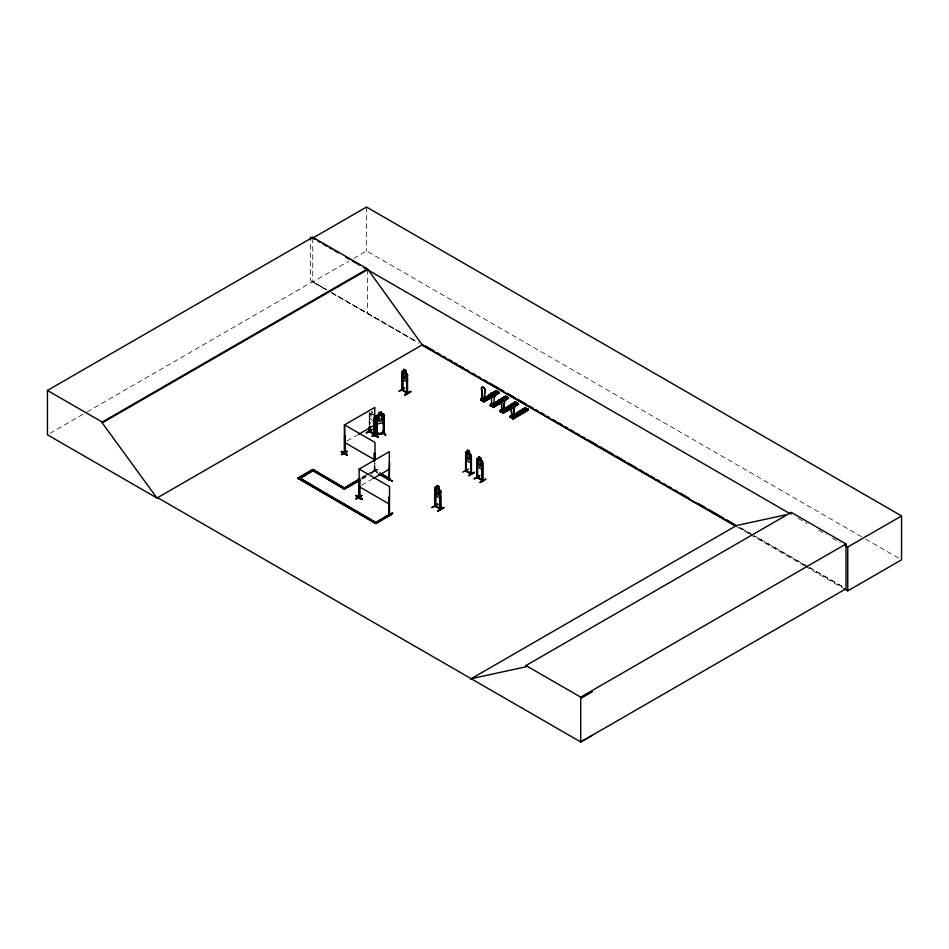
<?xml version="1.0" encoding="UTF-8"?>
<svg xmlns="http://www.w3.org/2000/svg" width="949" height="949" viewBox="0 0 949 949"><rect width="100%" height="100%" fill="white"/><g stroke="black" fill="none" stroke-linecap="round" stroke-linejoin="round"><path stroke-width="0.71" stroke-dasharray="4.75 3.56" d="M374.214 469.802L375.069 470.028L374.214 469.98M374.796 463.088L374.808 470.811L374.203 470.467L375.069 470.668L374.997 462.97M372.127 472.044L377.821 468.759L372.162 472.092M378.093 469.233L372.127 472.4L377.868 469.091M50.012 433.325L85.873 412.613M87.154 411.878L312.743 281.628L326.753 289.718M312.743 238.104L312.743 281.995L348.615 261.295M353.728 258.33L366.539 250.939L864.337 538.344M369.92 414.084C368.449 412.72 371.166 422.863 369.92 424.333M369.766 420.929L369.244 418.402L369.766 420.929L374.167 423.325M346.943 441.048L357.085 435.2M361.035 477.881L364.831 475.686M366.1 474.963L374.808 469.933L378.615 472.127M362.304 477.703L368.639 474.049M369.908 473.314L374.808 470.479L377.346 471.938M362.138 478.521L365.946 476.327M371.012 473.409L374.808 471.214L371.012 473.954M362.138 479.079L365.946 476.884M361.522 485.259L371.664 479.399M374.997 470.633L374.214 470.443L374.274 462.792M374.76 470.775L375.069 470.028M374.487 470.324L374.475 462.673M326.563 289.825L310.596 280.643L310.596 241.473M331.676 292.767L415.899 341.201L331.853 292.66M753.067 535.094L739.034 527.015L753.031 535.106M807.943 566.648L754.348 535.817L807.801 566.731M809.212 567.372L843.673 587.194M865.63 539.079L901.55 559.827M798.239 518.403L807.125 523.528M818.548 530.123L826.176 534.524M832.522 538.19L840.138 542.591M809.07 567.455L843.459 587.312M312.743 281.995L326.753 290.086M331.853 293.027L418.877 343.265M737.326 527.122L748.88 533.801M750.173 534.536L804.1 565.675M805.381 566.423L842.617 587.917M372.554 412.091L371.427 411.451L372.554 412.815M372.862 414.072L370.181 413.242L370.181 417.275L371.118 419.541L372.862 420.549M372.862 414.796L371.118 413.788L371.118 417.821L372.862 418.829M377.5 472.768L373.704 470.574L377.5 473.314M369.73 414.203L369.73 424.44M369.303 412.673L369.41 424.037M369.244 412.613L369.208 424.144M367.512 269.718L367.512 313.609M366.539 207.048L366.539 250.939"/><path stroke-width="1.42" d="M484.381 400.11L484.773 391.866A2.693 1.566 59.5 0 0 484.773 388.77A2.693 1.566 59.5 0 0 482.056 387.228A2.693 1.566 59.5 0 0 482.056 390.336L482.495 399.256L483.385 398.627L481.843 398.924M493.765 405.662L494.275 397.358A2.693 1.566 59.5 0 0 494.275 394.25A2.693 1.566 59.5 0 0 491.558 392.72A2.693 1.566 59.5 0 0 491.558 395.816L491.618 404.594L492.887 404.179M502.009 409.731L501.452 410.075L503.658 411.38L504.18 403.076A2.693 1.566 59.5 0 0 504.18 399.968A2.693 1.566 59.5 0 0 501.463 398.438A2.693 1.566 59.5 0 0 501.463 401.534L501.914 410.407L502.756 409.944M503.777 411.308L504.18 403.076M513.563 417.097L513.955 408.853A2.693 1.566 59.5 0 0 513.955 405.757A2.693 1.566 59.5 0 0 511.238 404.215A2.693 1.566 59.5 0 0 511.238 407.323C509.601 412.056 514.69 417.631 510.171 415.733L510.574 417.382L524.394 409.007M513.682 417.026L514.073 408.782A2.693 1.566 59.5 0 0 514.073 405.686L518.427 403.776L515.532 401.925C509.874 403.289 522.484 406.575 513.99 402.839M491.558 404.44C493.053 403.337 492.745 404.796 491.784 404.12M482.519 399.209L482.377 398.592L482.602 399.185M491.748 404.191C492.733 403.669 493.112 406.741 491.511 405.697L491.511 403.776L492.839 403.989M510.443 405.769L500.669 411.676L500.277 410.015L501.831 409.102L500.503 411.059L502.934 412.424L504.488 410.597L504.714 411.866L501.618 410.395L502.045 409.861L502.151 411.985L501.416 411.415C500.906 408.023 502.424 410.656 501.807 410.502M502.614 409.47L501.618 410.395M502.389 410.004L502.08 409.719M512.223 415.176L511.475 416.089L514.607 417.584L514.607 416.445L514.382 417.228L511.179 415.282L511.179 417.204L511.309 415.211L512.685 415.543M499.921 400.419L501.558 400.466M383.823 433.183L376.433 434.796L377.156 434.203M383.088 433.385L383.811 432.578M383.182 432.708L377.085 434.001M482.306 399.256L485.307 400.668L485.081 399.399L483.527 401.225L481.096 399.849L481.096 398.936L483.077 398.295M341.272 451.819C343.882 449.779 353.467 460.443 341.296 451.76M341.545 451.321L347.31 454.547M356.124 495.532C369.493 501.44 356.16 499.02 356.16 495.473M361.842 499.079L356.077 495.841L361.901 499.115M490.716 405.923L490.372 404.298L491.926 403.384L490.597 405.342L493.029 406.718L493.029 405.804L494.809 405.009L494.809 406.16L491.38 403.859L491.38 405.781M501.724 409.861L501.345 401.605M511.499 415.615L512.057 417.702L511.357 407.251A2.693 1.566 59.5 0 1 511.357 404.144A2.693 1.566 59.5 0 1 514.073 405.686M511.819 416.16L512.59 415.294L512.128 415.887M407.501 380.276L406.86 382.056L407.501 380.193M439.956 498.083L440.585 490.597M440.644 496.327L440.004 498.189L435.603 495.651L435.093 493.136M471.202 461.06L470.562 462.922L471.262 461.107M482.661 467.691L481.962 469.506L477.572 466.967L476.991 458.699L477.644 458.225L481.914 460.834L480.728 460.087L480.787 457.881L481.606 465.413L480.668 466.6L478.925 465.591L477.988 463.326L477.988 459.292L478.925 459.114L478.865 456.837L480.728 457.916L478.925 456.801L478.925 459.114L477.584 458.26M482.827 398.971L482.009 398.295L481.878 400.288L481.878 398.366L485.081 400.312L485.081 399.399M374.914 432.673L377.927 437.192L372.186 433.918M374.962 432.376L377.738 436.991M377.738 436.742L372.115 433.646L377.844 437.275M372.055 429.636L366.361 432.898M432.21 507.632L437.952 504.085L431.961 507.525M437.904 504.358L432.246 507.371M474.156 478.972L479.862 475.686M361.783 495.592L356.124 498.877M375.08 435.698L374.25 435.959L374.819 407.394L344.416 424.95L344.309 453.207L344.416 452.471L345.163 452.792M344.582 435.544L344.784 453.515L345.199 452.341M358.9 497.395L359.505 479.53M388.995 513.895L389.173 513.931M374.416 433.788L374.855 434.725M375.057 434.606L369.41 431.344L369.41 426.955M402.637 372.684L402.696 390.276L402.056 389.268M402.708 390.241L402.637 375.602M402.234 389.304L401.913 390.122L401.89 371.237L402.554 370.774L407.501 374.475L407.56 393.313L407.382 392.637M434.998 506.149L440.894 509.269L440.312 508.961M435.828 505.77L434.998 505.509L435.638 505.876M435.259 488.521L435.638 506.517L435.769 493.207M440.265 508.51L435.2 506.042L440.917 509.305L440.324 491.44L440.122 509.186L440.324 497.3M470.882 460.562L470.633 473.883L470.87 473.053M470.633 473.243L466.184 470.799L470.965 473.112M477.738 477.027C475.757 476.469 478.984 477.205 477.489 477.81L477.217 459.838L477.596 477.833M477.05 476.92L477.015 477.572L477.05 458.664M482.116 479.838C489.47 484.488 467.904 470.253 482.578 480.763L482.602 461.878L481.938 460.775L482.661 461.89M374.452 435.425L375.092 435.081L374.452 436.066L374.475 416.718L375.021 435.757M359.754 496.588L358.9 496.754L359.541 497.11M389.434 515.01L389.565 486.635L359.161 469.079L359.125 497.537L359.695 497.264M358.983 469.162L389.398 451.605L389.066 480.289L389.659 479.269L389.137 479.636M384.001 433.408L376.492 434.974L376.623 434.31L383.182 432.898M519.815 412.424C520.432 409.588 522.448 413.966 519.815 412.246M384.06 420.336L383.206 422.661L377.37 423.895L376.575 416.065L377.37 415.128L383.182 413.954L384.025 414.488L383.894 433.444L383.847 415.674L383.171 415.816L383.36 433.527M376.611 416.113L377.394 415.176M492.543 403.811L492.578 404.321M344.985 452.199C343.657 452.97 346.053 453.005 344.392 452.649M374.345 435.864L374.309 418.367L375.021 418.177L374.309 418.367M389.565 479.352L388.829 479.518L389.659 479.269M345.128 453.064L344.582 424.879L374.997 442.436L374.997 460.146M490.657 395.425L492.068 395.318M492.068 395.496L490.514 395.33M500.004 400.478L501.416 400.359M501.57 400.798L499.921 400.692L490.526 405.816L505.864 396.824M519.803 411.902L521.357 411.902M521.369 412.234L519.957 412.352M435.093 487.335L435.093 506.244L435.033 487.371L435.686 486.908L440.704 490.574L440.704 509.447L440.312 508.32M480.858 400.075L480.87 398.817L482.424 397.892M496.137 390.727L499.055 392.72L483.349 401.629L499.02 392.352L496.137 390.727C490.467 392.091 503.077 395.365 494.583 391.64M483.753 401.7L491.546 397.441L483.966 401.973L480.87 399.956L481.641 400.668L491.048 394.559L492.057 394.796M496.885 391.664L496.137 390.952L480.633 400.098M499.02 392.352L498.308 392.447M498.806 392.708L494.156 395.97M490.206 405.638L493.255 407.074L493.255 405.923L494.809 405.009M508.557 398.2L507.964 397.738L492.543 406.943M492.697 406.753L493.468 407.465L501.119 402.945M508.308 398.189L504.868 400.668M500.277 411.154L503.385 413.171L518.652 404.155L515.532 402.151L500.052 411.32L515.532 401.925M500.111 411.356L500.858 411.629M500.598 411.617L509.957 406.611L510.93 406.943M516.28 402.862L512.436 405.081L516.327 402.851L515.532 402.151M518.617 404.167L503.184 412.934L502.365 412.601L511.499 407.204M517.869 403.455L515.165 405.152M510.194 417.026L513.279 418.877M525.283 408.058L528.356 409.636L512.519 418.331M524.951 409.316L510.503 417.335L526.221 408.568M528.51 409.873L513.207 418.865L528.557 409.873L527.763 409.173L512.27 418.319L512.84 418.651M512.899 418.687L528.32 409.268M509.933 417.014L525.438 407.868L528.119 409.648M482.246 399.221L482.056 390.336M481.938 390.407A2.693 1.566 59.5 0 1 481.938 387.299A2.693 1.566 59.5 0 1 484.654 388.841A2.693 1.566 59.5 0 1 484.654 391.937L484.263 400.17L482.258 398.924M489.067 394.891C497.525 398.865 484.903 394.855 490.621 394.203M493.551 392.245L496.434 394.108L493.551 392.245L491.997 393.396M490.004 395.092L481.451 400.431M492.472 393.562L495.093 392.091M481.202 400.419L496.695 391.379M483.219 401.415L485.307 399.529M491.558 395.816L491.44 395.887A2.693 1.566 59.5 0 1 491.44 392.791A2.693 1.566 59.5 0 1 494.156 394.321A2.693 1.566 59.5 0 1 494.156 397.429L494.275 397.358M498.462 392.257L482.97 401.403L498.842 392.756M483.409 401.652L499.032 392.566M494.097 395.935L499.21 392.957M498.569 400.371C507.027 404.357 494.405 400.336 500.123 399.683M501.499 398.877L503.053 397.738L505.936 399.588L503.053 397.738M504.085 397.121C512.579 400.858 499.981 397.584 505.639 396.207L508.522 398.07L505.639 396.433L490.135 405.579M494.026 403.384L505.639 396.207M503.682 398.402L506.232 396.896M500.064 400.893L490.704 405.899L506.197 396.753L505.461 396.623M503.812 398.616L506.422 397.145M508.522 397.833L492.851 407.109L493.444 407.453M493.029 407.204L508.534 398.058M508.474 406.089C516.932 410.063 504.299 406.053 510.016 405.401M512.958 403.444L515.829 405.306L512.958 403.444L511.404 404.594M500.42 411.522L509.328 406.267M511.879 404.772L516.126 402.613L512.128 404.915M500.479 411.558L516.102 402.471M509.898 406.587L501.013 411.866M518.427 403.776L502.946 412.945L503.16 411.641L504.714 410.727M502.934 412.424L511.535 407.358M502.78 412.862L511.736 407.596M514.204 406.065L518.415 403.55M514.382 416.314L512.828 418.141L510.396 416.765L511.95 414.938M518.368 411.807C526.861 415.532 514.263 412.257 519.922 410.893L522.804 412.744L519.922 410.893M521.298 410.075C529.791 413.811 517.193 410.537 522.852 409.161L525.734 411.024L522.852 409.161M523.884 408.556C532.377 412.281 519.767 409.007 525.438 407.643M528.332 409.482L512.709 418.58L514.607 416.445M512.27 418.319L527.763 409.173M341.593 454.785L347.263 451.107L341.593 454.417M374.274 461.38L374.475 452.803L374.796 460.265M359.695 479.648L359.161 479.755M389.304 479.85L389.6 462.388M387.002 478.035L392.423 481.119M356.172 498.984L361.83 495.307L356.172 498.628M388.888 514.738L389.054 497.015L389.256 514.987M389.173 514.572L388.793 514.014M386.694 516.612L392.447 513.302M386.729 516.28L392.4 512.994M387.916 515.948L392.4 513.231M388.153 516.137L392.684 513.468L392.364 512.934M157.676 497.715L157.06 498.083L47.45 434.796L47.45 390.454L312.743 237.286L367.512 268.899L422.281 344.867L735.855 525.912M312.743 237.286L312.743 238.104L366.539 207.048L901.55 515.936L901.55 559.827L847.754 590.883L843.91 588.653M47.45 390.454L102.219 422.068L367.512 268.899M592.318 735.333L580.705 741.952L157.605 497.679L156.976 498.035L102.219 422.886L367.512 269.718M156.976 498.035L422.898 344.511M405.567 370.501L406.504 373.93L406.504 377.951L405.567 379.149L403.823 378.141L402.886 375.863L403.823 369.351L405.697 370.43L405.697 372.589M405.626 370.466L403.764 369.386M406.836 373.325L407.501 374.475M401.89 377.038L402.471 379.517L406.919 382.02M407.228 392.862L407.18 375.306L407.275 392.886M407.702 375.602L406.991 375.424M402.471 379.517L402.02 377.026M407.014 392.388L401.913 390.051L407.501 393.277M402.696 389.636L401.949 389.47M402.495 389.932L407.56 392.672M405.116 395.045C422.969 384.867 392.696 401.937 410.549 391.296M404.855 394.582L410.561 391.581M374.997 417.014L374.286 416.836M358.354 434.464L374.819 424.95M366.397 433.017L372.103 429.363L366.397 432.649M369.73 425.911L369.79 431.795L369.92 427.252M374.808 523.148L390.015 513.824L391.13 514.465L375.923 523.789L297.678 478.071L312.885 469.292L344.404 488.035M297.678 478.616L312.885 469.838L343.135 487.3M377.856 432.981L372.103 436.303M372.138 435.971L377.844 432.708M359.766 478.616L343.289 488.676L359.766 479.162M359.612 480.538L344.404 489.316L312.885 470.574L344.404 488.771L359.612 479.992M372.921 478.676L389.398 469.162M390.015 479.257L380.039 474.227M467.513 452.376L467.513 450.217L469.387 451.297L469.328 453.503L470.574 454.215L466.208 451.771M466.113 471.262L465.817 453.254L466.184 471.25L466.042 470.562M467.513 450.217L466.588 456.742L467.513 459.008L469.269 460.016L470.194 458.83L469.387 451.297M465.591 457.904L466.161 460.384L470.621 462.887M470.68 473.919L470.882 456.172M436.967 485.485L438.829 486.564L436.967 485.485L436.03 492.009L436.967 494.275L438.711 495.283L439.648 494.097L438.829 486.564M376.077 522.413L390.015 514.37L391.13 515.01M468.462 469.067L462.804 472.116M297.678 478.071L375.923 523.243L391.13 514.465M482.282 467.145L482.033 480.467L482.282 462.756M474.203 472.116L468.509 475.769L474.524 472.649M440.846 491.736L440.122 491.558M435.603 495.651L435.152 493.16M477.05 477.561L477.217 459.838M435.638 506.066L440.917 508.664L440.122 508.545M479.909 482.353L485.651 478.996M485.924 479.198L480.23 482.519M443.705 507.715C425.045 517.94 456.528 500.218 438.272 511.203M470.562 679.081L736.483 525.544L785.475 514.892M471.178 678.713L525.948 666.803L525.948 665.534L791.241 512.365L846.01 543.979L846.01 588.783L580.705 741.952L580.705 697.147L846.01 543.979M791.241 513.634L790.624 514.002L363.692 267.511M845.215 545.521L847.754 546.992L901.55 515.936M580.705 698.428L592.318 691.809M490.835 394.618L490.396 395.069M384.001 432.768L383.36 432.886M379.054 412.613L381.486 412.222L381.486 414.381L382.732 414.843L382.732 418.877L381.486 420.858L379.173 421.356L377.927 419.885L377.927 415.852L379.173 414.867L379.054 412.613L381.569 412.139L381.569 414.298M376.623 434.95L376.433 417.24L377.121 417.086L377.168 434.867M377.216 417.24L376.433 417.24M375.021 432.697L377.785 437.074M383.016 431.012L385.78 435.377L383.005 430.976M402.056 389.909L407.667 393.111M374.416 433.598C381.403 437.347 360.49 426.243 374.274 433.764M465.757 470.135L466.303 470.419M470.68 456.291L471.392 456.469L471.451 474.061L465.805 470.763L465.817 453.254M435.2 505.402L435.461 506.481M386.741 478.13L392.459 481.368M491.048 394.748L492.057 394.986M501.025 401.047L500.016 400.81M510.93 406.765L510.254 406.718M388.995 514.536L389.636 514.239M369.612 431.759L369.149 430.787L369.79 431.154M471.107 474.132L471.202 455.295L470.538 454.191M482.567 480.728L477.015 477.501M377.192 434.63L377.121 417.086M404.725 388.224L399.066 391.249M382.661 431.024L385.365 435.472M511.131 405.994L509.827 406.587M359.386 497.703L359.481 480.158M402.151 389.932L402.115 376.777M471.084 474.144L465.556 470.894L465.651 452.08L467.584 452.495M482.97 398.865L482.139 399.09M501.594 410.359L502.246 410.134M511.796 415.532L512.27 415.781M344.784 453.515L345.104 435.84M492.958 393.705L494.88 395.021L492.958 393.93M501.499 398.651L504.382 400.502M491.985 404.381L494.583 405.804L494.583 404.879M482.009 400.217L482.887 400.703L482.958 398.604M511.309 417.133L512.187 417.631M347.263 451.463L341.557 454.429M341.545 451.57L347.287 454.832M312.743 238.104L315.293 239.575M317.844 241.046L320.394 242.517M322.933 243.988L326.753 246.194M329.303 247.665L331.853 249.136M334.404 250.607L338.224 252.814M345.863 257.226L349.683 259.433M352.233 260.904L359.873 265.305M425.46 345.982L434.417 351.154M436.979 352.637L440.822 354.855M443.373 356.326L445.935 357.809M448.497 359.28L452.341 361.498M454.903 362.981L457.454 364.463M460.016 365.934L463.859 368.153M466.422 369.636L468.972 371.106M472.816 373.325L475.378 374.808M477.94 376.279L480.491 377.761M484.334 379.98L486.896 381.451M489.459 382.933L503.539 391.059M507.371 393.277L515.058 397.714M517.608 399.185L526.576 404.357M529.127 405.84L532.97 408.058M535.533 409.529L538.095 411.012M540.657 412.495L544.489 414.701M547.051 416.184L549.613 417.667M553.445 419.873L556.007 421.356M558.57 422.839L562.413 425.057M564.975 426.528L567.526 428.011M570.088 429.482L573.931 431.7M576.494 433.183L579.044 434.654M582.888 436.872L585.45 438.355M588.012 439.826L596.968 444.998M599.531 446.481L613.612 454.607M616.162 456.089L625.13 461.261M627.68 462.732L636.649 467.916M639.199 469.387L643.042 471.606M645.605 473.088L648.167 474.559M650.729 476.042L654.561 478.26M657.123 479.731L659.685 481.214M663.517 483.432L666.079 484.903M668.642 486.386L671.204 487.857M675.047 490.075L677.598 491.558M680.16 493.029L689.116 498.213M698.084 503.385L705.759 507.81M708.322 509.293L723.684 518.154M726.234 519.637L735.202 524.809M421.439 344.748L736.044 526.387M404.488 388.129L399.114 391.237M467.454 450.253L469.328 451.333M482.092 462.875L482.804 463.053L482.863 480.645L477.217 477.394M479.589 475.591L474.203 478.699M374.796 434.689L369.161 431.487L369.208 427.074M344.582 442.436L374.997 459.992M379.885 472.863L390.015 478.711M381.142 474.132L388.746 478.521M378.77 474.049L388.912 479.897M359.161 486.635L389.565 504.204M321.438 491.048L299.896 478.071L375.923 522.508L373.384 521.048M323.977 492.519L332.838 497.632M335.377 499.103L370.857 519.589M525.948 665.534L580.705 697.147M384.06 414.535L383.182 413.954M359.671 497.537L359.671 480.052M511.558 415.792L511.725 414.82M359.647 497.549L359.185 479.945M406.979 393.005L407.18 381.166M383.847 415.674L383.171 415.816M379.054 414.772L379.137 412.661M374.203 414.701L374.855 415.84L374.131 414.737M492.021 404.464L491.926 403.384M465.71 457.892L466.267 460.301M847.754 546.992L847.754 590.883M504.488 410.597L504.488 411.51L501.274 409.577L501.416 411.415M403.883 369.458L403.883 371.617M389.054 497.015L389.137 514.583M374.736 415.876L374.736 421.629M374.475 452.803L374.475 461.261M310.596 237.12L310.596 240.026M102.219 422.068L102.219 422.886M313.989 469.933L298.793 479.257L313.989 469.933M381.083 412.673L379.588 413.705L381.083 412.673M381.486 415.104L379.173 415.591L379.173 419.624L381.486 419.138L381.486 415.104M405.259 370.679L404.132 370.039L405.259 371.403L405.259 370.679M405.567 373.384L403.823 372.376L403.823 376.409L405.567 377.417L405.567 373.384M468.948 451.558L467.833 450.905L468.948 452.27L468.948 451.558M480.36 458.142L479.233 457.489L480.36 458.853L480.36 458.142M469.269 454.251L467.513 453.242L467.513 457.276L469.269 458.284L469.269 454.251M480.668 460.834L478.925 459.826L478.925 463.859L480.668 464.868L480.668 460.834M438.402 486.825L437.275 486.173L438.402 487.537L438.402 486.825M438.711 489.518L436.967 488.51L436.967 492.543L438.711 493.551L438.711 489.518"/></g></svg>
